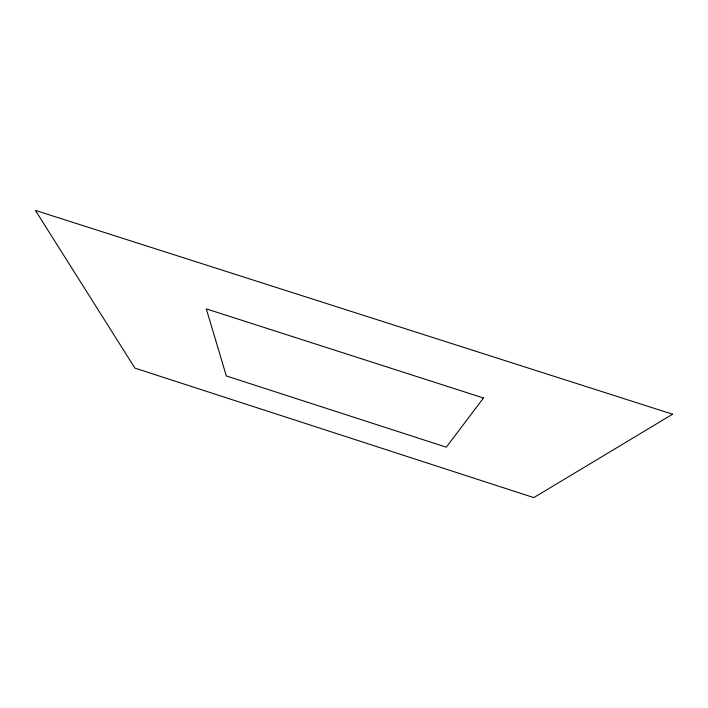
<?xml version="1.0" encoding="UTF-8"?>
<svg xmlns="http://www.w3.org/2000/svg" width="708" height="708" viewBox="0 0 708 708"><rect width="100%" height="100%" fill="white"/><g stroke="black" fill="none" stroke-linecap="round" stroke-linejoin="round"><path stroke-width="1.06" d="M483.484 397.993L446.314 447.191L226.312 375.948L206.302 308.874L483.484 397.993M672.6 414.207L533.805 497.609L134.918 368.116L35.4 210.391L672.6 414.207"/></g></svg>
